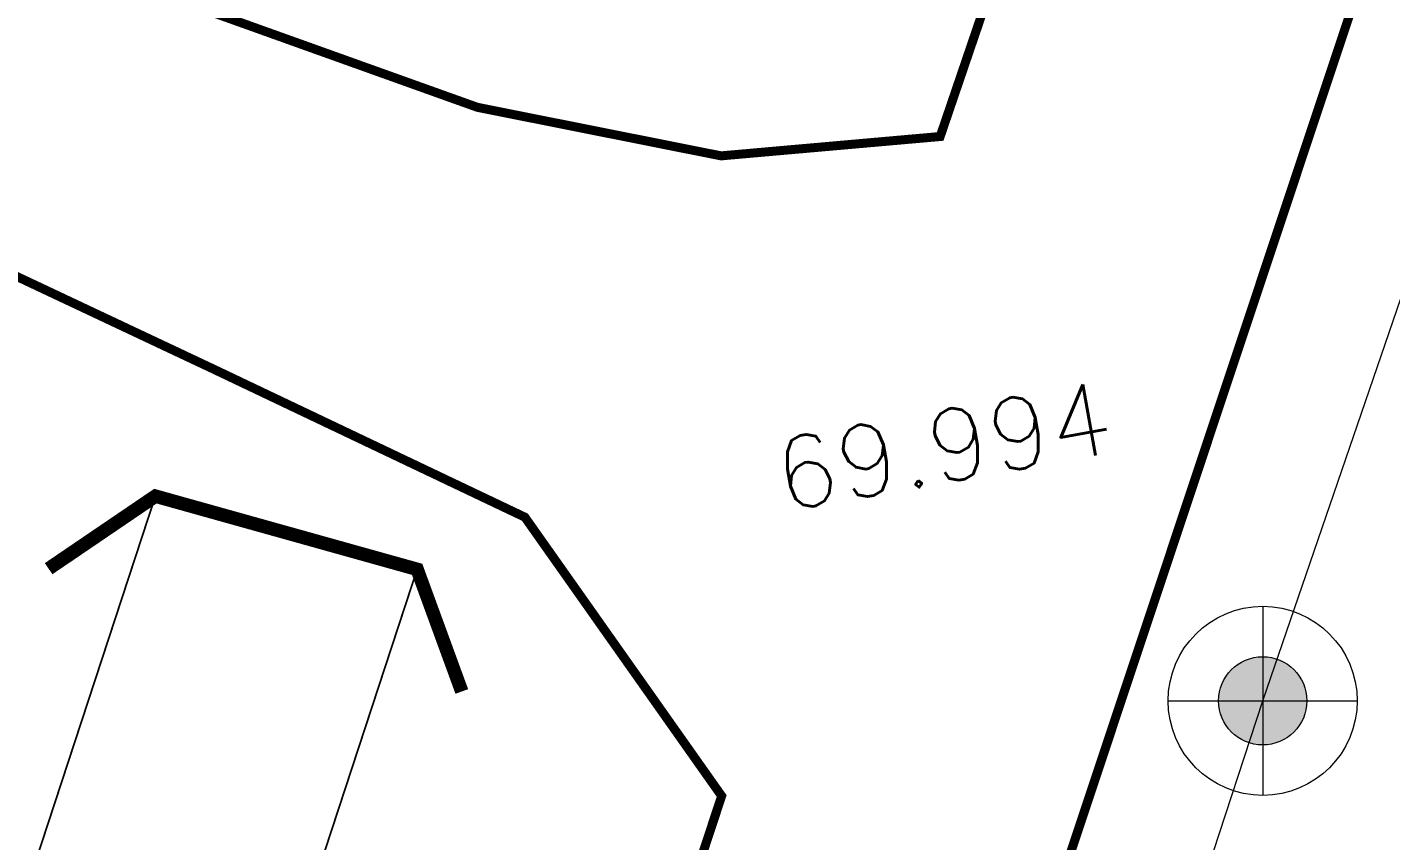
# Model space of a CAD drawing. Header units: inches. Extents: x 350994 to 353538, y 1581369 to 1583842.
# Drawn here: x 351562.78 to 351577.93, y 1583215.2 to 1583224.23 of the extents above; entities that cross this region are included whole.
import ezdxf
from ezdxf.enums import TextEntityAlignment as Align

# ---------------------------------------------------------------- set-up
doc = ezdxf.new("R2010")
doc.units = ezdxf.units.IN
doc.header["$MEASUREMENT"] = 0
doc.linetypes.add('1', pattern=[0])
doc.linetypes.add('DASHDOTX2', pattern=[2, 1, -0.5, 0, -0.5])
for name, color, linetype in [('CULVERT', 255, '1'), ('EP TF', 5, 'Continuous'), ('LEVELS', 184, 'Continuous'), ("ROAD'S", 1, '1')]:
    doc.layers.add(name, color=color, linetype=linetype)
doc.styles.add('ROMANS', font='ROMANS.shx')
doc.styles.get("Standard").update_dxf_attribs({"font": 'arial.ttf'})
doc.linetypes.add('SILT_FENCE', pattern='A,0.5,-0.2,["EP",Standard,S=0.1,R=0,X=-0.1,Y=-0.05],-0.2', length=0.9)

# ---------------------------------------------------------------- blocks, each defined once
blk = doc.blocks.new('EP1')
at = {"layer": 'EP TF', "lineweight": 5}
h = blk.add_hatch(color=252, dxfattribs=at)
edge = h.paths.add_edge_path()
edge.add_arc((351339.771, 1583222.914), 0.49, 0, 360)
at = {"layer": 'EP TF', "color": 252, "lineweight": 5}
for points in [[(351339.771, 1583223.964), (351339.771, 1583221.864)], [(351338.721, 1583222.914), (351340.821, 1583222.914)]]:
    blk.add_lwpolyline(points, dxfattribs=at)
for radius in [1.05, 0.49]:
    blk.add_circle((351339.771, 1583222.914), radius, dxfattribs=at)

msp = doc.modelspace()

# ---------------------------------------------------------------- linework, layer by layer
at = {"layer": 'CULVERT', "color": 250, "linetype": 'DASHDOTX2', "lineweight": 5, "ltscale": 2, "const_width": 0.02}
for points in [[(351567.114, 1583218.213), (351558.244, 1583191.154), (351387.534, 1583248.736), (351393.827, 1583272.769)], [(351564.207, 1583219.026), (351555.73, 1583193.167), (351389.414, 1583249.294), (351395.709, 1583272.041)]]:
    msp.add_lwpolyline(points, dxfattribs=at)
at = {"layer": 'CULVERT', "color": 250, "lineweight": 5, "const_width": 0.15}
msp.add_lwpolyline([(351567.61, 1583216.856), (351567.114, 1583218.213), (351564.207, 1583219.026), (351563.021, 1583218.22)], dxfattribs=at)
at = {"layer": 'CULVERT', "linetype": 'DASHDOTX2', "lineweight": 5, "ltscale": 2, "const_width": 0.02, "elevation": 98.256}
msp.add_lwpolyline([(351567.114, 1583218.213), (351567.114, 1583218.213)], dxfattribs=at)
at = {"layer": 'EP TF', "color": 252, "linetype": 'SILT_FENCE', "lineweight": 5, "ltscale": 6, "elevation": 113.044}
msp.add_lwpolyline([(351445.066, 1582827.53), (351461.885, 1582877.562), (351478.84, 1582928.409), (351495.281, 1582976.378), (351513.131, 1583028.233), (351530.907, 1583079.051), (351553.178, 1583146.847), (351559.818, 1583166.634), (351568.789, 1583193.104), (351576.505, 1583216.751), (351588.968, 1583253.117), (351608.717, 1583313.215), (351618.436, 1583343.137), (351695.259, 1583575.026)], dxfattribs=at)
at = {"layer": "ROAD'S", "lineweight": 5, "const_width": 0.1}
for points in [[(351566.837, 1583288.695), (351587.368, 1583281.612), (351589.749, 1583279.92), (351590.972, 1583277.627), (351589.879, 1583272.789), (351572.923, 1583223.021), (351570.49, 1583222.806), (351567.784, 1583223.345), (351562.174, 1583225.354), (351463.672, 1583257.317), (351394.003, 1583279.224), (351390.857, 1583283.441), (351391.809, 1583287.12), (351391.809, 1583287.12), (351391.95, 1583287.665), (351407.18, 1583340.371), (351411.724, 1583342.339), (351413.567, 1583341.782), (351482.492, 1583317.608), (351515.964, 1583306.247), (351528.201, 1583302.025)], [(351393.06, 1583275.668), (351462.322, 1583253.905), (351560.885, 1583222.306), (351564.853, 1583220.437), (351568.311, 1583218.792), (351570.496, 1583215.695), (351570.496, 1583215.695), (351555.306, 1583169.633)], [(351598.316, 1583258.496), (351589.667, 1583261.018), (351575.054, 1583217.114), (351558.923, 1583168.67), (351558.136, 1583160.814), (351560.789, 1583153.863), (351564.042, 1583149.878), (351565.009, 1583148.954), (351748.303, 1583085.5), (351764.431, 1583080.034)]]:
    msp.add_lwpolyline(points, dxfattribs=at)

# ---------------------------------------------------------------- block references
at = {"layer": 'EP TF', "color": 1, "lineweight": 5}
msp.add_blockref('EP1', (236.734, -6.162, 113.044), dxfattribs=at)

# ---------------------------------------------------------------- texts
at = {"layer": 'LEVELS', "lineweight": 9, "style": 'ROMANS'}
msp.add_text('69.994', height=0.8, rotation=10.2158, dxfattribs=at).set_placement((351572.957, 1583219.579, -28.331), align=Align.MIDDLE_CENTER)

doc.saveas('drawing.dxf')
